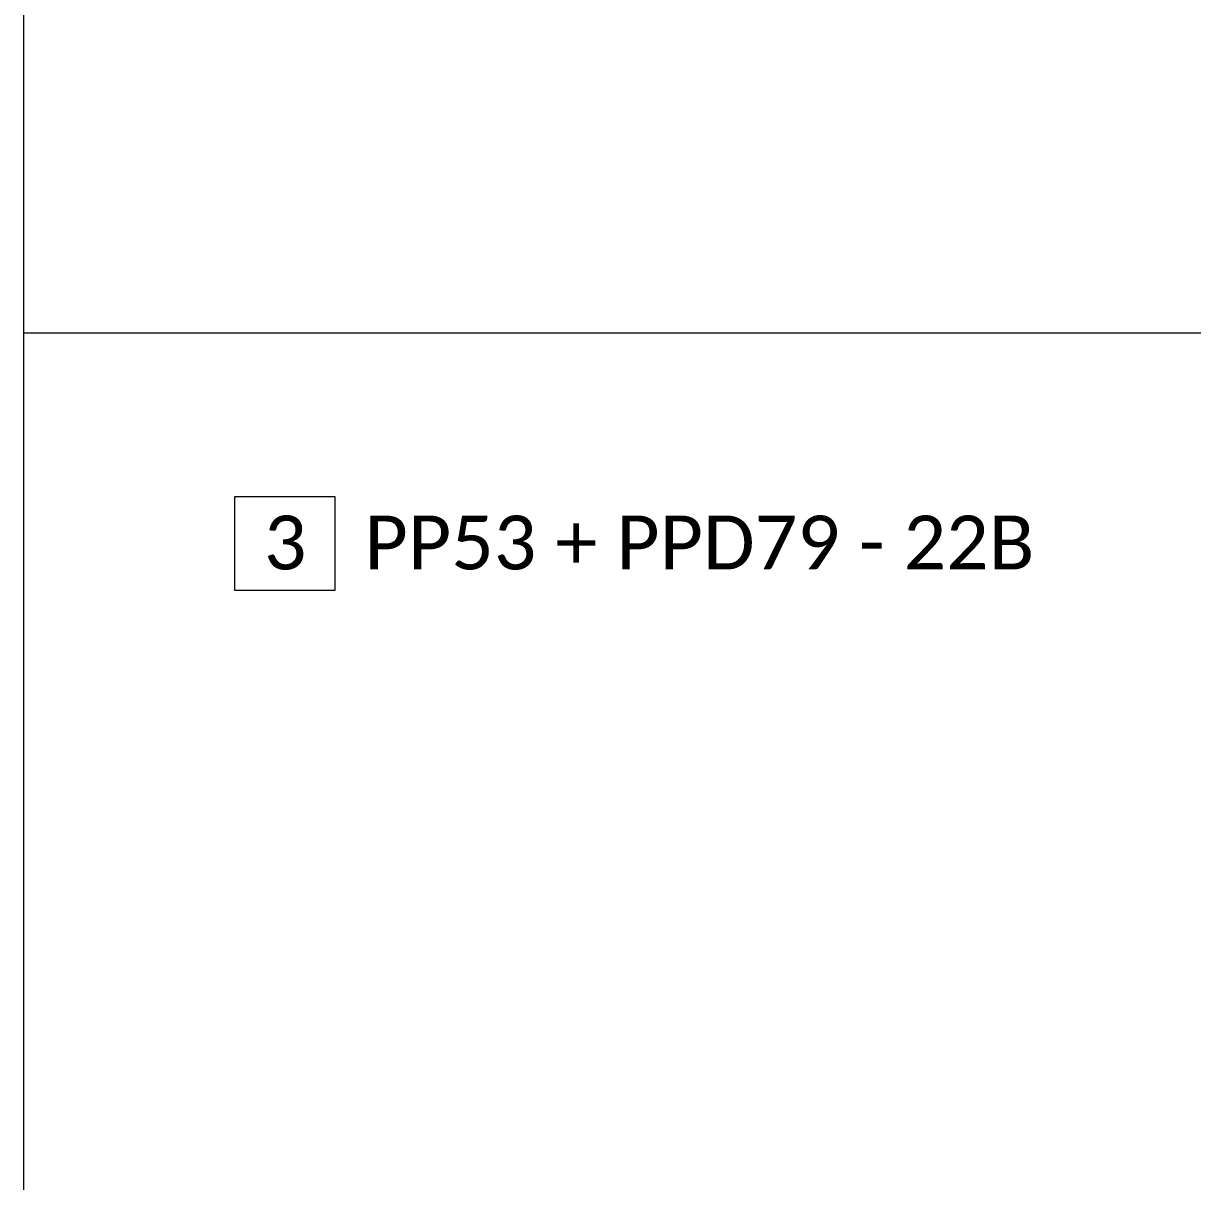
# Model space of a CAD drawing. Header units: millimetres. Extents: x 0 to 7790, y 0 to 17467.
# Drawn here: x 1045 to 1370.4, y 4458.8 to 4781.1 of the extents above; entities that cross this region are included whole.
import ezdxf

# ---------------------------------------------------------------- set-up
doc = ezdxf.new("R2010")
doc.units = ezdxf.units.MM
doc.layers.add('_MB_ramka_0.15', color=124, linetype='Continuous', lineweight=15)
doc.layers.add('_MB_tekst_0.25', color=40, linetype='Continuous', lineweight=25)
doc.styles.add('_MB_Calibri_Light_2.5', font='calibril.ttf', dxfattribs={"height": 2.5})

msp = doc.modelspace()

# ---------------------------------------------------------------- linework, layer by layer
at = {"layer": '_MB_ramka_0.15'}
msp.add_line((1045, 5345), (1045, 2745), dxfattribs=at)
msp.add_lwpolyline([(1045, 4695), (2545, 4695)], dxfattribs=at)
msp.add_lwpolyline([(1103.726, 4623.4), (1131.726, 4623.4), (1131.726, 4649.4), (1103.726, 4649.4)], close=True, dxfattribs=at)

# ---------------------------------------------------------------- texts
at = {"layer": '_MB_tekst_0.25', "char_height": 15, "style": '_MB_Calibri_Light_2.5'}
for s, insert, width, attachment_point in [('{\\fCalibri Light|b0|i0|c238|p34;3}', (1117.873, 4636.558), 19.52774, 5), ('PP53 + PPD79 - 22B', (1139.913, 4636.558), 248.88706, 4)]:
    msp.add_mtext(s, dxfattribs=dict(at, insert=insert, width=width, attachment_point=attachment_point))

doc.saveas('drawing.dxf')
